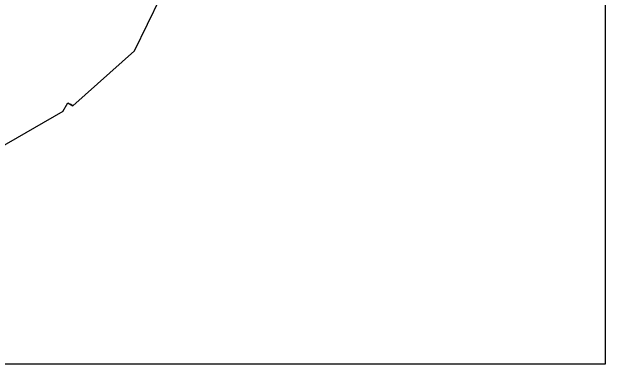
# Model space of a CAD drawing. Header units: inches. Extents: x -3.7 to 11.6, y -13.5 to 0.3.
# Drawn here: x 6.43 to 11.64, y -13.53 to -10.43 of the extents above; entities that cross this region are included whole.
import ezdxf

# ---------------------------------------------------------------- set-up
doc = ezdxf.new("R2010")
doc.units = ezdxf.units.IN
doc.header["$LTSCALE"] = 0.5
doc.header["$MEASUREMENT"] = 0
doc.layers.add('Brackets', color=181, linetype='CONTINUOUS')
doc.layers.add('Text-Unprinted', color=131, linetype='CONTINUOUS', plot=False)

msp = doc.modelspace()

# ---------------------------------------------------------------- linework, layer by layer
at = {"layer": 'Brackets', "transparency": 16777216}
for p, q in [((7.5103, -10.7763), (7.8518, -10.0652)), ((7.5103, -10.7763), (6.968, -11.2572)), ((6.8803, -11.3078), (6.9241, -11.2319)), ((6.9241, -11.2319), (6.968, -11.2572)), ((6.9241, -11.2319), (6.9426, -11.2426)), ((6.968, -11.2572), (6.9426, -11.2426)), ((6.8803, -11.3078), (5.9073, -11.8695))]:
    msp.add_line(p, q, dxfattribs=at)
at = {"layer": 'Text-Unprinted', "ltscale": 0.5, "transparency": 16777216}
msp.add_lwpolyline([(0, 0), (11.6437, 0), (11.6437, -13.5292), (0, -13.5292)], close=True, dxfattribs=at)

doc.saveas('drawing.dxf')
